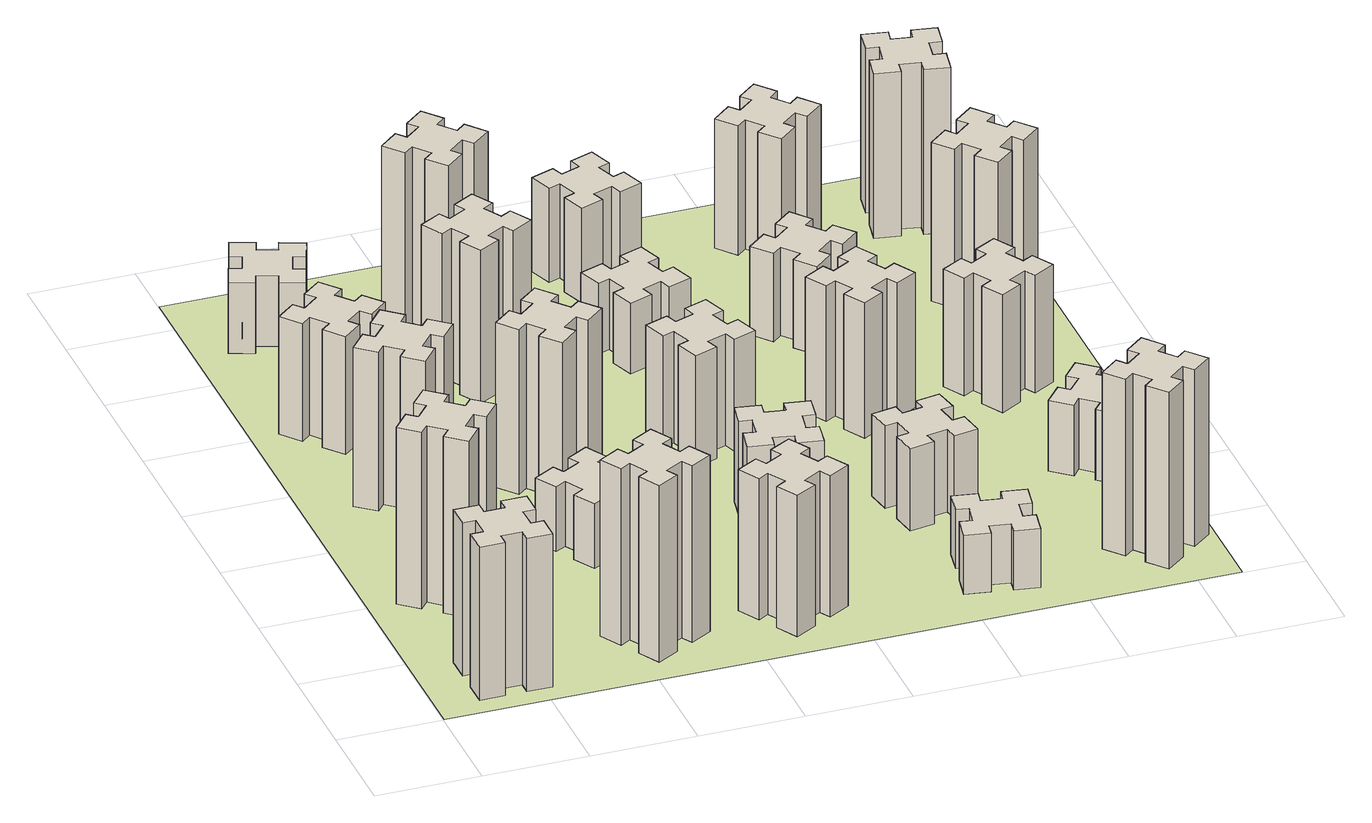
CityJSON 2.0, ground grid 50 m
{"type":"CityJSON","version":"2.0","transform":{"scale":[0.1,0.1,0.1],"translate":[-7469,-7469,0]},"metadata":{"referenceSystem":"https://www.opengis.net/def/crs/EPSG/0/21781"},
"CityObjects":{
"building1":{"type":"Building","attributes":{"class":"1000","function":"1000","usage":"1000","yearOfConstruction":2016,"roofType":"1000","measuredHeight":78,"storeysAboveGround":30,"storeysBelowGround":0},"geometry":[{"type":"Solid","lod":"1","boundaries":[[[[0,1,2,3,4,5,6,7,8,9,10,11,12,13,14,15,16,17,18,19]],[[17,16,20,21]],[[16,15,22,20]],[[15,14,23,22]],[[14,13,24,23]],[[13,12,25,24]],[[12,11,26,25]],[[11,10,27,26]],[[10,9,28,27]],[[9,8,29,28]],[[8,7,30,29]],[[7,6,31,30]],[[6,5,32,31]],[[5,4,33,32]],[[4,3,34,33]],[[3,2,35,34]],[[2,1,36,35]],[[1,0,37,36]],[[0,19,38,37]],[[19,18,39,38]],[[18,17,21,39]],[[24,25,26,27,28,29,30,31,32,33,34,35,36,37,38,39,21,20,22,23]]]]}]},
"building2":{"type":"Building","attributes":{"class":"1000","function":"1000","usage":"1000","yearOfConstruction":2016,"roofType":"1000","measuredHeight":90,"storeysAboveGround":30,"storeysBelowGround":0},"geometry":[{"type":"Solid","lod":"1","boundaries":[[[[40,41,42,43,44,45,46,47,48,49,50,51,52,53,54,55,56,57,58,59]],[[57,56,60,61]],[[56,55,62,60]],[[55,54,63,62]],[[54,53,64,63]],[[53,52,65,64]],[[52,51,66,65]],[[51,50,67,66]],[[50,49,68,67]],[[49,48,69,68]],[[48,47,70,69]],[[47,46,71,70]],[[46,45,72,71]],[[45,44,73,72]],[[44,43,74,73]],[[43,42,75,74]],[[42,41,76,75]],[[41,40,77,76]],[[40,59,78,77]],[[59,58,79,78]],[[58,57,61,79]],[[64,65,66,67,68,69,70,71,72,73,74,75,76,77,78,79,61,60,62,63]]]]}]},
"building3":{"type":"Building","attributes":{"class":"1000","function":"1000","usage":"1000","yearOfConstruction":2016,"roofType":"1000","measuredHeight":81,"storeysAboveGround":30,"storeysBelowGround":0},"geometry":[{"type":"Solid","lod":"1","boundaries":[[[[80,81,82,83,84,85,86,87,88,89,90,91,92,93,94,95,96,97,98,99]],[[97,96,100,101]],[[96,95,102,100]],[[95,94,103,102]],[[94,93,104,103]],[[93,92,105,104]],[[92,91,106,105]],[[91,90,107,106]],[[90,89,108,107]],[[89,88,109,108]],[[88,87,110,109]],[[87,86,111,110]],[[86,85,112,111]],[[85,84,113,112]],[[84,83,114,113]],[[83,82,115,114]],[[82,81,116,115]],[[81,80,117,116]],[[80,99,118,117]],[[99,98,119,118]],[[98,97,101,119]],[[104,105,106,107,108,109,110,111,112,113,114,115,116,117,118,119,101,100,102,103]]]]}]},
"building4":{"type":"Building","attributes":{"class":"1000","function":"1000","usage":"1000","yearOfConstruction":2016,"roofType":"1000","measuredHeight":60,"storeysAboveGround":30,"storeysBelowGround":0},"geometry":[{"type":"Solid","lod":"1","boundaries":[[[[120,121,122,123,124,125,126,127,128,129,130,131,132,133,134,135,136,137,138,139]],[[137,136,140,141]],[[136,135,142,140]],[[135,134,143,142]],[[134,133,144,143]],[[133,132,145,144]],[[132,131,146,145]],[[131,130,147,146]],[[130,129,148,147]],[[129,128,149,148]],[[128,127,150,149]],[[127,126,151,150]],[[126,125,152,151]],[[125,124,153,152]],[[124,123,154,153]],[[123,122,155,154]],[[122,121,156,155]],[[121,120,157,156]],[[120,139,158,157]],[[139,138,159,158]],[[138,137,141,159]],[[144,145,146,147,148,149,150,151,152,153,154,155,156,157,158,159,141,140,142,143]]]]}]},
"building5":{"type":"Building","attributes":{"class":"1000","function":"1000","usage":"1000","yearOfConstruction":2016,"roofType":"1000","measuredHeight":90,"storeysAboveGround":30,"storeysBelowGround":0},"geometry":[{"type":"Solid","lod":"1","boundaries":[[[[160,161,162,163,164,165,166,167,168,169,170,171,172,173,174,175,176,177,178,179]],[[177,176,180,181]],[[176,175,182,180]],[[175,174,183,182]],[[174,173,184,183]],[[173,172,185,184]],[[172,171,186,185]],[[171,170,187,186]],[[170,169,188,187]],[[169,168,189,188]],[[168,167,190,189]],[[167,166,191,190]],[[166,165,192,191]],[[165,164,193,192]],[[164,163,194,193]],[[163,162,195,194]],[[162,161,196,195]],[[161,160,197,196]],[[160,179,198,197]],[[179,178,199,198]],[[178,177,181,199]],[[184,185,186,187,188,189,190,191,192,193,194,195,196,197,198,199,181,180,182,183]]]]}]},
"building6":{"type":"Building","attributes":{"class":"1000","function":"1000","usage":"1000","yearOfConstruction":2016,"roofType":"1000","measuredHeight":36,"storeysAboveGround":30,"storeysBelowGround":0},"geometry":[{"type":"Solid","lod":"1","boundaries":[[[[200,201,202,203,204,205,206,207,208,209,210,211,212,213,214,215,216,217,218,219]],[[217,216,220,221]],[[216,215,222,220]],[[215,214,223,222]],[[214,213,224,223]],[[213,212,225,224]],[[212,211,226,225]],[[211,210,227,226]],[[210,209,228,227]],[[209,208,229,228]],[[208,207,230,229]],[[207,206,231,230]],[[206,205,232,231]],[[205,204,233,232]],[[204,203,234,233]],[[203,202,235,234]],[[202,201,236,235]],[[201,200,237,236]],[[200,219,238,237]],[[219,218,239,238]],[[218,217,221,239]],[[224,225,226,227,228,229,230,231,232,233,234,235,236,237,238,239,221,220,222,223]]]]}]},
"building7":{"type":"Building","attributes":{"class":"1000","function":"1000","usage":"1000","yearOfConstruction":2016,"roofType":"1000","measuredHeight":33,"storeysAboveGround":30,"storeysBelowGround":0},"geometry":[{"type":"Solid","lod":"1","boundaries":[[[[240,241,242,243,244,245,246,247,248,249,250,251,252,253,254,255,256,257,258,259]],[[257,256,260,261]],[[256,255,262,260]],[[255,254,263,262]],[[254,253,264,263]],[[253,252,265,264]],[[252,251,266,265]],[[251,250,267,266]],[[250,249,268,267]],[[249,248,269,268]],[[248,247,270,269]],[[247,246,271,270]],[[246,245,272,271]],[[245,244,273,272]],[[244,243,274,273]],[[243,242,275,274]],[[242,241,276,275]],[[241,240,277,276]],[[240,259,278,277]],[[259,258,279,278]],[[258,257,261,279]],[[264,265,266,267,268,269,270,271,272,273,274,275,276,277,278,279,261,260,262,263]]]]}]},
"building8":{"type":"Building","attributes":{"class":"1000","function":"1000","usage":"1000","yearOfConstruction":2016,"roofType":"1000","measuredHeight":84,"storeysAboveGround":30,"storeysBelowGround":0},"geometry":[{"type":"Solid","lod":"1","boundaries":[[[[280,281,282,283,284,285,286,287,288,289,290,291,292,293,294,295,296,297,298,299]],[[297,296,300,301]],[[296,295,302,300]],[[295,294,303,302]],[[294,293,304,303]],[[293,292,305,304]],[[292,291,306,305]],[[291,290,307,306]],[[290,289,308,307]],[[289,288,309,308]],[[288,287,310,309]],[[287,286,311,310]],[[286,285,312,311]],[[285,284,313,312]],[[284,283,314,313]],[[283,282,315,314]],[[282,281,316,315]],[[281,280,317,316]],[[280,299,318,317]],[[299,298,319,318]],[[298,297,301,319]],[[304,305,306,307,308,309,310,311,312,313,314,315,316,317,318,319,301,300,302,303]]]]}]},
"building9":{"type":"Building","attributes":{"class":"1000","function":"1000","usage":"1000","yearOfConstruction":2016,"roofType":"1000","measuredHeight":72,"storeysAboveGround":30,"storeysBelowGround":0},"geometry":[{"type":"Solid","lod":"1","boundaries":[[[[320,321,322,323,324,325,326,327,328,329,330,331,332,333,334,335,336,337,338,339]],[[337,336,340,341]],[[336,335,342,340]],[[335,334,343,342]],[[334,333,344,343]],[[333,332,345,344]],[[332,331,346,345]],[[331,330,347,346]],[[330,329,348,347]],[[329,328,349,348]],[[328,327,350,349]],[[327,326,351,350]],[[326,325,352,351]],[[325,324,353,352]],[[324,323,354,353]],[[323,322,355,354]],[[322,321,356,355]],[[321,320,357,356]],[[320,339,358,357]],[[339,338,359,358]],[[338,337,341,359]],[[344,345,346,347,348,349,350,351,352,353,354,355,356,357,358,359,341,340,342,343]]]]}]},
"building10":{"type":"Building","attributes":{"class":"1000","function":"1000","usage":"1000","yearOfConstruction":2016,"roofType":"1000","measuredHeight":78,"storeysAboveGround":30,"storeysBelowGround":0},"geometry":[{"type":"Solid","lod":"1","boundaries":[[[[360,361,362,363,364,365,366,367,368,369,370,371,372,373,374,375,376,377,378,379]],[[377,376,380,381]],[[376,375,382,380]],[[375,374,383,382]],[[374,373,384,383]],[[373,372,385,384]],[[372,371,386,385]],[[371,370,387,386]],[[370,369,388,387]],[[369,368,389,388]],[[368,367,390,389]],[[367,366,391,390]],[[366,365,392,391]],[[365,364,393,392]],[[364,363,394,393]],[[363,362,395,394]],[[362,361,396,395]],[[361,360,397,396]],[[360,379,398,397]],[[379,378,399,398]],[[378,377,381,399]],[[384,385,386,387,388,389,390,391,392,393,394,395,396,397,398,399,381,380,382,383]]]]}]},
"building11":{"type":"Building","attributes":{"class":"1000","function":"1000","usage":"1000","yearOfConstruction":2016,"roofType":"1000","measuredHeight":90,"storeysAboveGround":30,"storeysBelowGround":0},"geometry":[{"type":"Solid","lod":"1","boundaries":[[[[400,401,402,403,404,405,406,407,408,409,410,411,412,413,414,415,416,417,418,419]],[[417,416,420,421]],[[416,415,422,420]],[[415,414,423,422]],[[414,413,424,423]],[[413,412,425,424]],[[412,411,426,425]],[[411,410,427,426]],[[410,409,428,427]],[[409,408,429,428]],[[408,407,430,429]],[[407,406,431,430]],[[406,405,432,431]],[[405,404,433,432]],[[404,403,434,433]],[[403,402,435,434]],[[402,401,436,435]],[[401,400,437,436]],[[400,419,438,437]],[[419,418,439,438]],[[418,417,421,439]],[[424,425,426,427,428,429,430,431,432,433,434,435,436,437,438,439,421,420,422,423]]]]}]},
"building12":{"type":"Building","attributes":{"class":"1000","function":"1000","usage":"1000","yearOfConstruction":2016,"roofType":"1000","measuredHeight":48,"storeysAboveGround":30,"storeysBelowGround":0},"geometry":[{"type":"Solid","lod":"1","boundaries":[[[[440,441,442,443,444,445,446,447,448,449,450,451,452,453,454,455,456,457,458,459]],[[457,456,460,461]],[[456,455,462,460]],[[455,454,463,462]],[[454,453,464,463]],[[453,452,465,464]],[[452,451,466,465]],[[451,450,467,466]],[[450,449,468,467]],[[449,448,469,468]],[[448,447,470,469]],[[447,446,471,470]],[[446,445,472,471]],[[445,444,473,472]],[[444,443,474,473]],[[443,442,475,474]],[[442,441,476,475]],[[441,440,477,476]],[[440,459,478,477]],[[459,458,479,478]],[[458,457,461,479]],[[464,465,466,467,468,469,470,471,472,473,474,475,476,477,478,479,461,460,462,463]]]]}]},
"building13":{"type":"Building","attributes":{"class":"1000","function":"1000","usage":"1000","yearOfConstruction":2016,"roofType":"1000","measuredHeight":57,"storeysAboveGround":30,"storeysBelowGround":0},"geometry":[{"type":"Solid","lod":"1","boundaries":[[[[480,481,482,483,484,485,486,487,488,489,490,491,492,493,494,495,496,497,498,499]],[[497,496,500,501]],[[496,495,502,500]],[[495,494,503,502]],[[494,493,504,503]],[[493,492,505,504]],[[492,491,506,505]],[[491,490,507,506]],[[490,489,508,507]],[[489,488,509,508]],[[488,487,510,509]],[[487,486,511,510]],[[486,485,512,511]],[[485,484,513,512]],[[484,483,514,513]],[[483,482,515,514]],[[482,481,516,515]],[[481,480,517,516]],[[480,499,518,517]],[[499,498,519,518]],[[498,497,501,519]],[[504,505,506,507,508,509,510,511,512,513,514,515,516,517,518,519,501,500,502,503]]]]}]},
"building14":{"type":"Building","attributes":{"class":"1000","function":"1000","usage":"1000","yearOfConstruction":2016,"roofType":"1000","measuredHeight":36,"storeysAboveGround":30,"storeysBelowGround":0},"geometry":[{"type":"Solid","lod":"1","boundaries":[[[[520,521,522,523,524,525,526,527,528,529,530,531,532,533,534,535,536,537,538,539]],[[537,536,540,541]],[[536,535,542,540]],[[535,534,543,542]],[[534,533,544,543]],[[533,532,545,544]],[[532,531,546,545]],[[531,530,547,546]],[[530,529,548,547]],[[529,528,549,548]],[[528,527,550,549]],[[527,526,551,550]],[[526,525,552,551]],[[525,524,553,552]],[[524,523,554,553]],[[523,522,555,554]],[[522,521,556,555]],[[521,520,557,556]],[[520,539,558,557]],[[539,538,559,558]],[[538,537,541,559]],[[544,545,546,547,548,549,550,551,552,553,554,555,556,557,558,559,541,540,542,543]]]]}]},
"building15":{"type":"Building","attributes":{"class":"1000","function":"1000","usage":"1000","yearOfConstruction":2016,"roofType":"1000","measuredHeight":30,"storeysAboveGround":30,"storeysBelowGround":0},"geometry":[{"type":"Solid","lod":"1","boundaries":[[[[560,561,562,563,564,565,566,567,568,569,570,571,572,573,574,575,576,577,578,579]],[[577,576,580,581]],[[576,575,582,580]],[[575,574,583,582]],[[574,573,584,583]],[[573,572,585,584]],[[572,571,586,585]],[[571,570,587,586]],[[570,569,588,587]],[[569,568,589,588]],[[568,567,590,589]],[[567,566,591,590]],[[566,565,592,591]],[[565,564,593,592]],[[564,563,594,593]],[[563,562,595,594]],[[562,561,596,595]],[[561,560,597,596]],[[560,579,598,597]],[[579,578,599,598]],[[578,577,581,599]],[[584,585,586,587,588,589,590,591,592,593,594,595,596,597,598,599,581,580,582,583]]]]}]},
"building16":{"type":"Building","attributes":{"class":"1000","function":"1000","usage":"1000","yearOfConstruction":2016,"roofType":"1000","measuredHeight":48,"storeysAboveGround":30,"storeysBelowGround":0},"geometry":[{"type":"Solid","lod":"1","boundaries":[[[[600,601,602,603,604,605,606,607,608,609,610,611,612,613,614,615,616,617,618,619]],[[617,616,620,621]],[[616,615,622,620]],[[615,614,623,622]],[[614,613,624,623]],[[613,612,625,624]],[[612,611,626,625]],[[611,610,627,626]],[[610,609,628,627]],[[609,608,629,628]],[[608,607,630,629]],[[607,606,631,630]],[[606,605,632,631]],[[605,604,633,632]],[[604,603,634,633]],[[603,602,635,634]],[[602,601,636,635]],[[601,600,637,636]],[[600,619,638,637]],[[619,618,639,638]],[[618,617,621,639]],[[624,625,626,627,628,629,630,631,632,633,634,635,636,637,638,639,621,620,622,623]]]]}]},
"building17":{"type":"Building","attributes":{"class":"1000","function":"1000","usage":"1000","yearOfConstruction":2016,"roofType":"1000","measuredHeight":42,"storeysAboveGround":30,"storeysBelowGround":0},"geometry":[{"type":"Solid","lod":"1","boundaries":[[[[640,641,642,643,644,645,646,647,648,649,650,651,652,653,654,655,656,657,658,659]],[[657,656,660,661]],[[656,655,662,660]],[[655,654,663,662]],[[654,653,664,663]],[[653,652,665,664]],[[652,651,666,665]],[[651,650,667,666]],[[650,649,668,667]],[[649,648,669,668]],[[648,647,670,669]],[[647,646,671,670]],[[646,645,672,671]],[[645,644,673,672]],[[644,643,674,673]],[[643,642,675,674]],[[642,641,676,675]],[[641,640,677,676]],[[640,659,678,677]],[[659,658,679,678]],[[658,657,661,679]],[[664,665,666,667,668,669,670,671,672,673,674,675,676,677,678,679,661,660,662,663]]]]}]},
"building18":{"type":"Building","attributes":{"class":"1000","function":"1000","usage":"1000","yearOfConstruction":2016,"roofType":"1000","measuredHeight":69,"storeysAboveGround":30,"storeysBelowGround":0},"geometry":[{"type":"Solid","lod":"1","boundaries":[[[[680,681,682,683,684,685,686,687,688,689,690,691,692,693,694,695,696,697,698,699]],[[697,696,700,701]],[[696,695,702,700]],[[695,694,703,702]],[[694,693,704,703]],[[693,692,705,704]],[[692,691,706,705]],[[691,690,707,706]],[[690,689,708,707]],[[689,688,709,708]],[[688,687,710,709]],[[687,686,711,710]],[[686,685,712,711]],[[685,684,713,712]],[[684,683,714,713]],[[683,682,715,714]],[[682,681,716,715]],[[681,680,717,716]],[[680,699,718,717]],[[699,698,719,718]],[[698,697,701,719]],[[704,705,706,707,708,709,710,711,712,713,714,715,716,717,718,719,701,700,702,703]]]]}]},
"building19":{"type":"Building","attributes":{"class":"1000","function":"1000","usage":"1000","yearOfConstruction":2016,"roofType":"1000","measuredHeight":45,"storeysAboveGround":30,"storeysBelowGround":0},"geometry":[{"type":"Solid","lod":"1","boundaries":[[[[720,721,722,723,724,725,726,727,728,729,730,731,732,733,734,735,736,737,738,739]],[[737,736,740,741]],[[736,735,742,740]],[[735,734,743,742]],[[734,733,744,743]],[[733,732,745,744]],[[732,731,746,745]],[[731,730,747,746]],[[730,729,748,747]],[[729,728,749,748]],[[728,727,750,749]],[[727,726,751,750]],[[726,725,752,751]],[[725,724,753,752]],[[724,723,754,753]],[[723,722,755,754]],[[722,721,756,755]],[[721,720,757,756]],[[720,739,758,757]],[[739,738,759,758]],[[738,737,741,759]],[[744,745,746,747,748,749,750,751,752,753,754,755,756,757,758,759,741,740,742,743]]]]}]},
"building20":{"type":"Building","attributes":{"class":"1000","function":"1000","usage":"1000","yearOfConstruction":2016,"roofType":"1000","measuredHeight":90,"storeysAboveGround":30,"storeysBelowGround":0},"geometry":[{"type":"Solid","lod":"1","boundaries":[[[[760,761,762,763,764,765,766,767,768,769,770,771,772,773,774,775,776,777,778,779]],[[777,776,780,781]],[[776,775,782,780]],[[775,774,783,782]],[[774,773,784,783]],[[773,772,785,784]],[[772,771,786,785]],[[771,770,787,786]],[[770,769,788,787]],[[769,768,789,788]],[[768,767,790,789]],[[767,766,791,790]],[[766,765,792,791]],[[765,764,793,792]],[[764,763,794,793]],[[763,762,795,794]],[[762,761,796,795]],[[761,760,797,796]],[[760,779,798,797]],[[779,778,799,798]],[[778,777,781,799]],[[784,785,786,787,788,789,790,791,792,793,794,795,796,797,798,799,781,780,782,783]]]]}]},
"building21":{"type":"Building","attributes":{"class":"1000","function":"1000","usage":"1000","yearOfConstruction":2016,"roofType":"1000","measuredHeight":66,"storeysAboveGround":30,"storeysBelowGround":0},"geometry":[{"type":"Solid","lod":"1","boundaries":[[[[800,801,802,803,804,805,806,807,808,809,810,811,812,813,814,815,816,817,818,819]],[[817,816,820,821]],[[816,815,822,820]],[[815,814,823,822]],[[814,813,824,823]],[[813,812,825,824]],[[812,811,826,825]],[[811,810,827,826]],[[810,809,828,827]],[[809,808,829,828]],[[808,807,830,829]],[[807,806,831,830]],[[806,805,832,831]],[[805,804,833,832]],[[804,803,834,833]],[[803,802,835,834]],[[802,801,836,835]],[[801,800,837,836]],[[800,819,838,837]],[[819,818,839,838]],[[818,817,821,839]],[[824,825,826,827,828,829,830,831,832,833,834,835,836,837,838,839,821,820,822,823]]]]}]},
"building22":{"type":"Building","attributes":{"class":"1000","function":"1000","usage":"1000","yearOfConstruction":2016,"roofType":"1000","measuredHeight":36,"storeysAboveGround":30,"storeysBelowGround":0},"geometry":[{"type":"Solid","lod":"1","boundaries":[[[[840,841,842,843,844,845,846,847,848,849,850,851,852,853,854,855,856,857,858,859]],[[857,856,860,861]],[[856,855,862,860]],[[855,854,863,862]],[[854,853,864,863]],[[853,852,865,864]],[[852,851,866,865]],[[851,850,867,866]],[[850,849,868,867]],[[849,848,869,868]],[[848,847,870,869]],[[847,846,871,870]],[[846,845,872,871]],[[845,844,873,872]],[[844,843,874,873]],[[843,842,875,874]],[[842,841,876,875]],[[841,840,877,876]],[[840,859,878,877]],[[859,858,879,878]],[[858,857,861,879]],[[864,865,866,867,868,869,870,871,872,873,874,875,876,877,878,879,861,860,862,863]]]]}]},
"building23":{"type":"Building","attributes":{"class":"1000","function":"1000","usage":"1000","yearOfConstruction":2016,"roofType":"1000","measuredHeight":60,"storeysAboveGround":30,"storeysBelowGround":0},"geometry":[{"type":"Solid","lod":"1","boundaries":[[[[880,881,882,883,884,885,886,887,888,889,890,891,892,893,894,895,896,897,898,899]],[[897,896,900,901]],[[896,895,902,900]],[[895,894,903,902]],[[894,893,904,903]],[[893,892,905,904]],[[892,891,906,905]],[[891,890,907,906]],[[890,889,908,907]],[[889,888,909,908]],[[888,887,910,909]],[[887,886,911,910]],[[886,885,912,911]],[[885,884,913,912]],[[884,883,914,913]],[[883,882,915,914]],[[882,881,916,915]],[[881,880,917,916]],[[880,899,918,917]],[[899,898,919,918]],[[898,897,901,919]],[[904,905,906,907,908,909,910,911,912,913,914,915,916,917,918,919,901,900,902,903]]]]}]},
"building24":{"type":"Building","attributes":{"class":"1000","function":"1000","usage":"1000","yearOfConstruction":2016,"roofType":"1000","measuredHeight":81,"storeysAboveGround":30,"storeysBelowGround":0},"geometry":[{"type":"Solid","lod":"1","boundaries":[[[[920,921,922,923,924,925,926,927,928,929,930,931,932,933,934,935,936,937,938,939]],[[937,936,940,941]],[[936,935,942,940]],[[935,934,943,942]],[[934,933,944,943]],[[933,932,945,944]],[[932,931,946,945]],[[931,930,947,946]],[[930,929,948,947]],[[929,928,949,948]],[[928,927,950,949]],[[927,926,951,950]],[[926,925,952,951]],[[925,924,953,952]],[[924,923,954,953]],[[923,922,955,954]],[[922,921,956,955]],[[921,920,957,956]],[[920,939,958,957]],[[939,938,959,958]],[[938,937,941,959]],[[944,945,946,947,948,949,950,951,952,953,954,955,956,957,958,959,941,940,942,943]]]]}]},
"building25":{"type":"Building","attributes":{"class":"1000","function":"1000","usage":"1000","yearOfConstruction":2016,"roofType":"1000","measuredHeight":84,"storeysAboveGround":30,"storeysBelowGround":0},"geometry":[{"type":"Solid","lod":"1","boundaries":[[[[960,961,962,963,964,965,966,967,968,969,970,971,972,973,974,975,976,977,978,979]],[[977,976,980,981]],[[976,975,982,980]],[[975,974,983,982]],[[974,973,984,983]],[[973,972,985,984]],[[972,971,986,985]],[[971,970,987,986]],[[970,969,988,987]],[[969,968,989,988]],[[968,967,990,989]],[[967,966,991,990]],[[966,965,992,991]],[[965,964,993,992]],[[964,963,994,993]],[[963,962,995,994]],[[962,961,996,995]],[[961,960,997,996]],[[960,979,998,997]],[[979,978,999,998]],[[978,977,981,999]],[[984,985,986,987,988,989,990,991,992,993,994,995,996,997,998,999,981,980,982,983]]]]}]},
"landuse1":{"type":"LandUse","attributes":{"name":"plot1","function":"1010"},"geometry":[{"type":"MultiSurface","lod":"1","boundaries":[[[1000,1001,1002,1003]]]}]}
},
"vertices":[
[265,325,0],[265,225,0],[205,225,0],[205,105,0],[325,105,0],[325,165,0],[425,165,0],[425,105,0],[545,105,0],[545,225,0],[485,225,0],[485,325,0],[545,325,0],[545,445,0],[425,445,0],[425,385,0],[325,385,0],[325,445,0],[205,445,0],[205,325,0],[325,385,780],[325,445,780],[425,385,780],[425,445,780],[545,445,780],[545,325,780],[485,325,780],[485,225,780],[545,225,780],[545,105,780],[425,105,780],[425,165,780],[325,165,780],[325,105,780],[205,105,780],[205,225,780],[265,225,780],[265,325,780],[205,325,780],[205,445,780],
[484,1067,0],[408,1132,0],[446,1178,0],[354,1255,0],[277,1163,0],[323,1124,0],[259,1048,0],[213,1086,0],[136,994,0],[228,917,0],[266,963,0],[343,899,0],[304,853,0],[396,776,0],[473,868,0],[427,906,0],[492,983,0],[538,944,0],[615,1036,0],[523,1113,0],[492,983,900],[538,944,900],[427,906,900],[473,868,900],[396,776,900],[304,853,900],[343,899,900],[266,963,900],[228,917,900],[136,994,900],[213,1086,900],[259,1048,900],[323,1124,900],[277,1163,900],[354,1255,900],[446,1178,900],[408,1132,900],[484,1067,900],[523,1113,900],[615,1036,900],
[584,1907,0],[508,1972,0],[546,2018,0],[454,2095,0],[377,2003,0],[423,1964,0],[359,1888,0],[313,1926,0],[236,1834,0],[328,1757,0],[366,1803,0],[443,1739,0],[404,1693,0],[496,1616,0],[573,1708,0],[527,1746,0],[592,1823,0],[638,1784,0],[715,1876,0],[623,1953,0],[592,1823,810],[638,1784,810],[527,1746,810],[573,1708,810],[496,1616,810],[404,1693,810],[443,1739,810],[366,1803,810],[328,1757,810],[236,1834,810],[313,1926,810],[359,1888,810],[423,1964,810],[377,2003,810],[454,2095,810],[546,2018,810],[508,1972,810],[584,1907,810],[623,1953,810],[715,1876,810],
[492,2528,0],[427,2604,0],[473,2643,0],[396,2735,0],[304,2658,0],[343,2612,0],[266,2547,0],[228,2593,0],[136,2516,0],[213,2424,0],[259,2463,0],[323,2386,0],[277,2348,0],[354,2256,0],[446,2333,0],[408,2379,0],[484,2443,0],[523,2397,0],[615,2474,0],[538,2566,0],[484,2443,600],[523,2397,600],[408,2379,600],[446,2333,600],[354,2256,600],[277,2348,600],[323,2386,600],[259,2463,600],[213,2424,600],[136,2516,600],[228,2593,600],[266,2547,600],[343,2612,600],[304,2658,600],[396,2735,600],[473,2643,600],[427,2604,600],[492,2528,600],[538,2566,600],[615,2474,600],
[1127,255,0],[1214,305,0],[1244,253,0],[1348,313,0],[1288,417,0],[1236,387,0],[1186,474,0],[1238,504,0],[1178,608,0],[1074,548,0],[1104,496,0],[1017,446,0],[987,498,0],[883,438,0],[943,334,0],[995,364,0],[1045,277,0],[993,247,0],[1053,143,0],[1157,203,0],[1045,277,900],[993,247,900],[995,364,900],[943,334,900],[883,438,900],[987,498,900],[1017,446,900],[1104,496,900],[1074,548,900],[1178,608,900],[1238,504,900],[1186,474,900],[1236,387,900],[1288,417,900],[1348,313,900],[1244,253,900],[1214,305,900],[1127,255,900],[1157,203,900],[1053,143,900],
[462,3251,0],[496,3345,0],[552,3324,0],[593,3437,0],[480,3478,0],[460,3422,0],[366,3456,0],[387,3512,0],[274,3553,0],[233,3440,0],[289,3420,0],[255,3326,0],[199,3347,0],[157,3234,0],[270,3193,0],[291,3249,0],[385,3215,0],[364,3159,0],[477,3117,0],[518,3230,0],[385,3215,360],[364,3159,360],[291,3249,360],[270,3193,360],[157,3234,360],[199,3347,360],[255,3326,360],[289,3420,360],[233,3440,360],[274,3553,360],[387,3512,360],[366,3456,360],[460,3422,360],[480,3478,360],[593,3437,360],[552,3324,360],[496,3345,360],[462,3251,360],[518,3230,360],[477,3117,360],
[1127,1095,0],[1214,1145,0],[1244,1093,0],[1348,1153,0],[1288,1257,0],[1236,1227,0],[1186,1314,0],[1238,1344,0],[1178,1448,0],[1074,1388,0],[1104,1336,0],[1017,1286,0],[987,1338,0],[883,1278,0],[943,1174,0],[995,1204,0],[1045,1117,0],[993,1087,0],[1053,983,0],[1157,1043,0],[1045,1117,330],[993,1087,330],[995,1204,330],[943,1174,330],[883,1278,330],[987,1338,330],[1017,1286,330],[1104,1336,330],[1074,1388,330],[1178,1448,330],[1238,1344,330],[1186,1314,330],[1236,1227,330],[1288,1257,330],[1348,1153,330],[1244,1093,330],[1214,1145,330],[1127,1095,330],[1157,1043,330],[1053,983,330],
[999,1723,0],[1063,1646,0],[1017,1608,0],[1094,1516,0],[1186,1593,0],[1148,1639,0],[1224,1703,0],[1263,1657,0],[1355,1734,0],[1278,1826,0],[1232,1788,0],[1167,1864,0],[1213,1903,0],[1136,1995,0],[1044,1918,0],[1083,1872,0],[1006,1807,0],[968,1853,0],[876,1776,0],[953,1684,0],[1006,1807,840],[968,1853,840],[1083,1872,840],[1044,1918,840],[1136,1995,840],[1213,1903,840],[1167,1864,840],[1232,1788,840],[1278,1826,840],[1355,1734,840],[1263,1657,840],[1224,1703,840],[1148,1639,840],[1186,1593,840],[1094,1516,840],[1017,1608,840],[1063,1646,840],[999,1723,840],[953,1684,840],[876,1776,840],
[1876,387,0],[1826,474,0],[1878,504,0],[1818,608,0],[1714,548,0],[1744,496,0],[1657,446,0],[1627,498,0],[1523,438,0],[1583,334,0],[1635,364,0],[1685,277,0],[1633,247,0],[1693,143,0],[1797,203,0],[1767,255,0],[1854,305,0],[1884,253,0],[1988,313,0],[1928,417,0],[1854,305,720],[1884,253,720],[1767,255,720],[1797,203,720],[1693,143,720],[1633,247,720],[1685,277,720],[1635,364,720],[1583,334,720],[1523,438,720],[1627,498,720],[1657,446,720],[1744,496,720],[1714,548,720],[1818,608,720],[1878,504,720],[1826,474,720],[1876,387,720],[1928,417,720],[1988,313,720],
[1236,2707,0],[1186,2794,0],[1238,2824,0],[1178,2928,0],[1074,2868,0],[1104,2816,0],[1017,2766,0],[987,2818,0],[883,2758,0],[943,2654,0],[995,2684,0],[1045,2597,0],[993,2567,0],[1053,2463,0],[1157,2523,0],[1127,2575,0],[1214,2625,0],[1244,2573,0],[1348,2633,0],[1288,2737,0],[1214,2625,780],[1244,2573,780],[1127,2575,780],[1157,2523,780],[1053,2463,780],[993,2567,780],[1045,2597,780],[995,2684,780],[943,2654,780],[883,2758,780],[987,2818,780],[1017,2766,780],[1104,2816,780],[1074,2868,780],[1178,2928,780],[1238,2824,780],[1186,2794,780],[1236,2707,780],[1288,2737,780],[1348,2633,780],
[999,3203,0],[1063,3126,0],[1017,3088,0],[1094,2996,0],[1186,3073,0],[1148,3119,0],[1224,3183,0],[1263,3137,0],[1355,3214,0],[1278,3306,0],[1232,3268,0],[1167,3344,0],[1213,3383,0],[1136,3475,0],[1044,3398,0],[1083,3352,0],[1006,3287,0],[968,3333,0],[876,3256,0],[953,3164,0],[1006,3287,900],[968,3333,900],[1083,3352,900],[1044,3398,900],[1136,3475,900],[1213,3383,900],[1167,3344,900],[1232,3268,900],[1278,3306,900],[1355,3214,900],[1263,3137,900],[1224,3183,900],[1148,3119,900],[1186,3073,900],[1094,2996,900],[1017,3088,900],[1063,3126,900],[999,3203,900],[953,3164,900],[876,3256,900],
[2055,1047,0],[2072,1145,0],[2131,1135,0],[2152,1253,0],[2034,1274,0],[2024,1215,0],[1925,1232,0],[1936,1291,0],[1817,1312,0],[1797,1194,0],[1856,1184,0],[1838,1085,0],[1779,1096,0],[1758,977,0],[1877,957,0],[1887,1016,0],[1985,998,0],[1975,939,0],[2093,918,0],[2114,1037,0],[1985,998,480],[1975,939,480],[1887,1016,480],[1877,957,480],[1758,977,480],[1779,1096,480],[1838,1085,480],[1856,1184,480],[1797,1194,480],[1817,1312,480],[1936,1291,480],[1925,1232,480],[2024,1215,480],[2034,1274,480],[2152,1253,480],[2131,1135,480],[2072,1145,480],[2055,1047,480],[2114,1037,480],[2093,918,480],
[1846,1735,0],[1940,1769,0],[1960,1713,0],[2073,1754,0],[2032,1867,0],[1976,1846,0],[1942,1940,0],[1998,1960,0],[1957,2073,0],[1844,2032,0],[1865,1976,0],[1771,1942,0],[1750,1998,0],[1637,1957,0],[1679,1844,0],[1735,1865,0],[1769,1771,0],[1713,1750,0],[1754,1637,0],[1867,1679,0],[1769,1771,570],[1713,1750,570],[1735,1865,570],[1679,1844,570],[1637,1957,570],[1750,1998,570],[1771,1942,570],[1865,1976,570],[1844,2032,570],[1957,2073,570],[1998,1960,570],[1942,1940,570],[1976,1846,570],[2032,1867,570],[2073,1754,570],[1960,1713,570],[1940,1769,570],[1846,1735,570],[1867,1679,570],[1754,1637,570],
[1735,2705,0],[1769,2611,0],[1713,2590,0],[1754,2477,0],[1867,2519,0],[1846,2575,0],[1940,2609,0],[1960,2553,0],[2073,2594,0],[2032,2707,0],[1976,2686,0],[1942,2780,0],[1998,2800,0],[1957,2913,0],[1844,2872,0],[1865,2816,0],[1771,2782,0],[1750,2838,0],[1637,2797,0],[1679,2684,0],[1771,2782,360],[1750,2838,360],[1865,2816,360],[1844,2872,360],[1957,2913,360],[1998,2800,360],[1942,2780,360],[1976,2686,360],[2032,2707,360],[2073,2594,360],[1960,2553,360],[1940,2609,360],[1846,2575,360],[1867,2519,360],[1754,2477,360],[1713,2590,360],[1769,2611,360],[1735,2705,360],[1679,2684,360],[1637,2797,360],
[2596,444,0],[2578,345,0],[2519,356,0],[2498,237,0],[2617,217,0],[2627,276,0],[2725,258,0],[2715,199,0],[2833,178,0],[2854,297,0],[2795,307,0],[2812,405,0],[2871,395,0],[2892,513,0],[2774,534,0],[2764,475,0],[2665,492,0],[2676,551,0],[2557,572,0],[2537,454,0],[2665,492,300],[2676,551,300],[2764,475,300],[2774,534,300],[2892,513,300],[2871,395,300],[2812,405,300],[2795,307,300],[2854,297,300],[2833,178,300],[2715,199,300],[2725,258,300],[2627,276,300],[2617,217,300],[2498,237,300],[2519,356,300],[2578,345,300],[2596,444,300],[2537,454,300],[2557,572,300],
[1846,3215,0],[1940,3249,0],[1960,3193,0],[2073,3234,0],[2032,3347,0],[1976,3326,0],[1942,3420,0],[1998,3440,0],[1957,3553,0],[1844,3512,0],[1865,3456,0],[1771,3422,0],[1750,3478,0],[1637,3437,0],[1679,3324,0],[1735,3345,0],[1769,3251,0],[1713,3230,0],[1754,3117,0],[1867,3159,0],[1769,3251,480],[1713,3230,480],[1735,3345,480],[1679,3324,480],[1637,3437,480],[1750,3478,480],[1771,3422,480],[1865,3456,480],[1844,3512,480],[1957,3553,480],[1998,3440,480],[1942,3420,480],[1976,3326,480],[2032,3347,480],[2073,3234,480],[1960,3193,480],[1940,3249,480],[1846,3215,480],[1867,3159,480],[1754,3117,480],
[2625,1132,0],[2527,1115,0],[2517,1174,0],[2398,1153,0],[2419,1035,0],[2478,1045,0],[2496,947,0],[2437,937,0],[2457,818,0],[2576,839,0],[2565,898,0],[2664,916,0],[2674,857,0],[2792,877,0],[2771,996,0],[2712,985,0],[2695,1084,0],[2754,1094,0],[2733,1212,0],[2615,1191,0],[2695,1084,420],[2754,1094,420],[2712,985,420],[2771,996,420],[2792,877,420],[2674,857,420],[2664,916,420],[2565,898,420],[2576,839,420],[2457,818,420],[2437,937,420],[2496,947,420],[2478,1045,420],[2419,1035,420],[2398,1153,420],[2517,1174,420],[2527,1115,420],[2625,1132,420],[2615,1191,420],[2733,1212,420],
[2607,1735,0],[2694,1785,0],[2724,1733,0],[2828,1793,0],[2768,1897,0],[2716,1867,0],[2666,1954,0],[2718,1984,0],[2658,2088,0],[2554,2028,0],[2584,1976,0],[2497,1926,0],[2467,1978,0],[2363,1918,0],[2423,1814,0],[2475,1844,0],[2525,1757,0],[2473,1727,0],[2533,1623,0],[2637,1683,0],[2525,1757,690],[2473,1727,690],[2475,1844,690],[2423,1814,690],[2363,1918,690],[2467,1978,690],[2497,1926,690],[2584,1976,690],[2554,2028,690],[2658,2088,690],[2718,1984,690],[2666,1954,690],[2716,1867,690],[2768,1897,690],[2828,1793,690],[2724,1733,690],[2694,1785,690],[2607,1735,690],[2637,1683,690],[2533,1623,690],
[2563,2712,0],[2486,2647,0],[2448,2693,0],[2356,2616,0],[2433,2524,0],[2479,2563,0],[2543,2486,0],[2497,2448,0],[2574,2356,0],[2666,2433,0],[2628,2479,0],[2704,2543,0],[2743,2497,0],[2835,2574,0],[2758,2666,0],[2712,2628,0],[2647,2704,0],[2693,2743,0],[2616,2835,0],[2524,2758,0],[2647,2704,450],[2693,2743,450],[2712,2628,450],[2758,2666,450],[2835,2574,450],[2743,2497,450],[2704,2543,450],[2628,2479,450],[2666,2433,450],[2574,2356,450],[2497,2448,450],[2543,2486,450],[2479,2563,450],[2433,2524,450],[2356,2616,450],[2448,2693,450],[2486,2647,450],[2563,2712,450],[2524,2758,450],[2616,2835,450],
[3468,259,0],[3544,323,0],[3583,277,0],[3675,354,0],[3598,446,0],[3552,408,0],[3487,484,0],[3533,523,0],[3456,615,0],[3364,538,0],[3403,492,0],[3326,427,0],[3288,473,0],[3196,396,0],[3273,304,0],[3319,343,0],[3383,266,0],[3337,228,0],[3414,136,0],[3506,213,0],[3383,266,900],[3337,228,900],[3319,343,900],[3273,304,900],[3196,396,900],[3288,473,900],[3326,427,900],[3403,492,900],[3364,538,900],[3456,615,900],[3533,523,900],[3487,484,900],[3552,408,900],[3598,446,900],[3675,354,900],[3583,277,900],[3544,323,900],[3468,259,900],[3506,213,900],[3414,136,900],
[2812,3368,0],[2747,3444,0],[2793,3483,0],[2716,3575,0],[2624,3498,0],[2663,3452,0],[2586,3387,0],[2548,3433,0],[2456,3356,0],[2533,3264,0],[2579,3303,0],[2643,3226,0],[2597,3188,0],[2674,3096,0],[2766,3173,0],[2728,3219,0],[2804,3283,0],[2843,3237,0],[2935,3314,0],[2858,3406,0],[2804,3283,660],[2843,3237,660],[2728,3219,660],[2766,3173,660],[2674,3096,660],[2597,3188,660],[2643,3226,660],[2579,3303,660],[2533,3264,660],[2456,3356,660],[2548,3433,660],[2586,3387,660],[2663,3452,660],[2624,3498,660],[2716,3575,660],[2793,3483,660],[2747,3444,660],[2812,3368,660],[2858,3406,660],[2935,3314,660],
[3487,1006,0],[3552,1083,0],[3598,1044,0],[3675,1136,0],[3583,1213,0],[3544,1167,0],[3468,1232,0],[3506,1278,0],[3414,1355,0],[3337,1263,0],[3383,1224,0],[3319,1148,0],[3273,1186,0],[3196,1094,0],[3288,1017,0],[3326,1063,0],[3403,999,0],[3364,953,0],[3456,876,0],[3533,968,0],[3403,999,360],[3364,953,360],[3326,1063,360],[3288,1017,360],[3196,1094,360],[3273,1186,360],[3319,1148,360],[3383,1224,360],[3337,1263,360],[3414,1355,360],[3506,1278,360],[3468,1232,360],[3544,1167,360],[3583,1213,360],[3675,1136,360],[3598,1044,360],[3552,1083,360],[3487,1006,360],[3533,968,360],[3456,876,360],
[3224,1976,0],[3137,1926,0],[3107,1978,0],[3003,1918,0],[3063,1814,0],[3115,1844,0],[3165,1757,0],[3113,1727,0],[3173,1623,0],[3277,1683,0],[3247,1735,0],[3334,1785,0],[3364,1733,0],[3468,1793,0],[3408,1897,0],[3356,1867,0],[3306,1954,0],[3358,1984,0],[3298,2088,0],[3194,2028,0],[3306,1954,600],[3358,1984,600],[3356,1867,600],[3408,1897,600],[3468,1793,600],[3364,1733,600],[3334,1785,600],[3247,1735,600],[3277,1683,600],[3173,1623,600],[3113,1727,600],[3165,1757,600],[3115,1844,600],[3063,1814,600],[3003,1918,600],[3107,1978,600],[3137,1926,600],[3224,1976,600],[3194,2028,600],[3298,2088,600],
[3403,2712,0],[3326,2647,0],[3288,2693,0],[3196,2616,0],[3273,2524,0],[3319,2563,0],[3383,2486,0],[3337,2448,0],[3414,2356,0],[3506,2433,0],[3468,2479,0],[3544,2543,0],[3583,2497,0],[3675,2574,0],[3598,2666,0],[3552,2628,0],[3487,2704,0],[3533,2743,0],[3456,2835,0],[3364,2758,0],[3487,2704,810],[3533,2743,810],[3552,2628,810],[3598,2666,810],[3675,2574,810],[3583,2497,810],[3544,2543,810],[3468,2479,810],[3506,2433,810],[3414,2356,810],[3337,2448,810],[3383,2486,810],[3319,2563,810],[3273,2524,810],[3196,2616,810],[3288,2693,810],[3326,2647,810],[3403,2712,810],[3364,2758,810],[3456,2835,810],
[3404,3435,0],[3305,3452,0],[3316,3511,0],[3197,3532,0],[3177,3414,0],[3236,3404,0],[3218,3305,0],[3159,3316,0],[3138,3197,0],[3257,3177,0],[3267,3236,0],[3365,3218,0],[3355,3159,0],[3473,3138,0],[3494,3257,0],[3435,3267,0],[3452,3365,0],[3511,3355,0],[3532,3473,0],[3414,3494,0],[3452,3365,840],[3511,3355,840],[3435,3267,840],[3494,3257,840],[3473,3138,840],[3355,3159,840],[3365,3218,840],[3267,3236,840],[3257,3177,840],[3138,3197,840],[3159,3316,840],[3218,3305,840],[3236,3404,840],[3177,3414,840],[3197,3532,840],[3316,3511,840],[3305,3452,840],[3404,3435,840],[3414,3494,840],[3532,3473,840],
[5,3705,0],[3705,3705,0],[3705,5,0],[5,5,0]
]}
